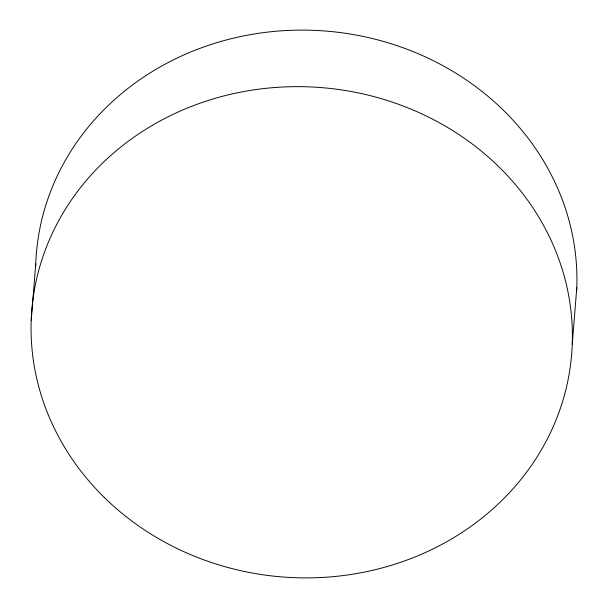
<?xml version="1.0" encoding="UTF-8"?>
<svg xmlns="http://www.w3.org/2000/svg" width="608" height="608" viewBox="0 0 608 608"><rect width="100%" height="100%" fill="white"/><g stroke="black" fill="none" stroke-linecap="round" stroke-linejoin="round"><path stroke-width="0.91" d="M31.206 320.386L35.75 263.849M572.25 344.151L576.794 287.614M35.667 266.654A270.818 245.45 4.6 0 1 315.628 30.423A270.818 245.45 4.6 0 1 576.627 291.354M104.188 497.344A270.818 245.45 4.6 0 0 560.743 407.246A270.818 245.45 4.6 0 0 240.244 92.218A270.818 245.45 4.6 0 0 104.188 497.344"/></g></svg>
